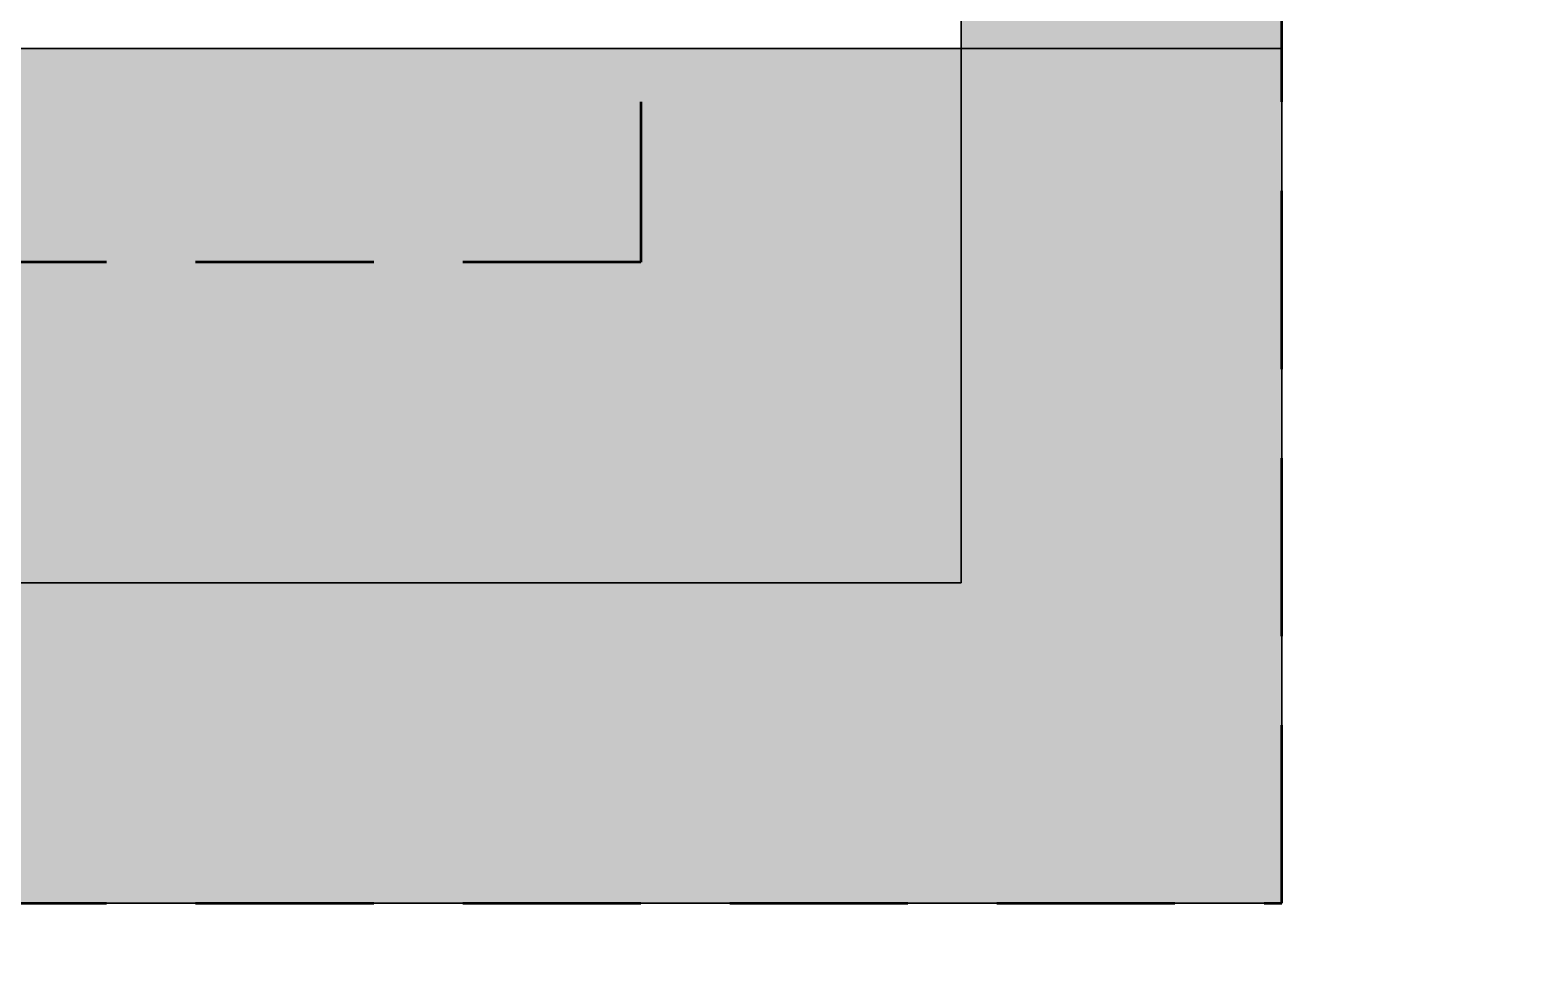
# Model space of a CAD drawing. Header units: inches. Extents: x 50354 to 53215, y -7830 to -6529.
# Drawn here: x 52519.98 to 52540.93, y -6836.54 to -6823.29 of the extents above; entities that cross this region are included whole.
import ezdxf

# ---------------------------------------------------------------- set-up
doc = ezdxf.new("R2010")
doc.units = ezdxf.units.IN
doc.header["$MEASUREMENT"] = 0
doc.linetypes.add('DASHED', pattern=[0.75, 0.5, -0.25])
doc.layers.add('A-ST-02 HATCH', color=7, linetype='Continuous')
doc.layers.add('BEAM', color=6, linetype='DASHED')
doc.layers.add('SK COLUMN', color=7, linetype='Continuous', lineweight=30)
doc.layers.add('wall', color=7, linetype='Continuous', lineweight=30)

msp = doc.modelspace()

# ---------------------------------------------------------------- hatches: boundary and pattern name
at = {"layer": 'A-ST-02 HATCH', "ltscale": 5, "transparency": 33554534}
h = msp.add_hatch(color=256, dxfattribs=at)
h.dxf.hatch_style = 1
h.paths.add_polyline_path([(52413.05591, -6622.55013), (52467.05591, -6622.55013), (52467.05591, -6646.55013), (52471.55591, -6646.55013), (52471.55591, -6618.05013), (52350.05591, -6618.05013), (52350.05591, -6646.55013), (52354.55591, -6646.55013), (52354.55591, -6622.55013), (52408.55591, -6622.55013), (52408.55591, -6783.05013), (52413.05591, -6783.05013)])
h.paths.add_polyline_path([(52616.05591, -6939.55013), (52611.55591, -6939.55013), (52611.55591, -7070.05013), (52461.55591, -7070.05013), (52461.55591, -7079.05013), (52616.05591, -7079.05013)])
h.paths.add_polyline_path([(52419.55591, -6939.55013), (52415.05591, -6939.55013), (52415.05591, -7079.05013), (52419.55591, -7079.05013)])
h.paths.add_polyline_path([(52415.05591, -6992.05013), (52391.05591, -6992.05013), (52391.05591, -6996.55013), (52415.05591, -6996.55013)])
h.paths.add_polyline_path([(52415.05591, -7074.55013), (52391.05591, -7074.55013), (52391.05591, -7079.05013), (52415.05591, -7079.05013)])
h.paths.add_polyline_path([(52335.05591, -6917.55013), (52330.55591, -6917.55013), (52330.55591, -6944.05013), (52385.05591, -6944.05013), (52385.05591, -6939.55013), (52335.05591, -6939.55013)])
h.paths.add_polyline_path([(52496.05591, -6835.55013), (52537.55591, -6835.55013), (52537.55591, -6819.05013), (52533.05591, -6819.05013), (52533.05591, -6831.05013), (52453.55591, -6831.05013), (52453.55591, -6813.05013), (52449.05591, -6813.05013), (52449.05591, -6835.55013), (52491.55591, -6835.55013), (52491.55591, -6944.05013), (52496.05591, -6944.05013)])
h.paths.add_polyline_path([(52372.55591, -6778.55013), (52368.05591, -6778.55013), (52368.05591, -6831.05013), (52321.55591, -6831.05013), (52321.55591, -6835.55013), (52330.55591, -6835.55013), (52330.55591, -6859.95013), (52335.05591, -6859.95013), (52335.05591, -6835.55013), (52372.55591, -6835.55013)])
h.paths.add_polyline_path([(52338.05591, -6778.55013), (52288.55591, -6778.55013), (52288.55591, -6642.05013), (52284.05591, -6642.05013), (52284.05591, -6778.55013), (52234.55591, -6778.55013), (52234.55591, -6783.05013), (52284.05591, -6783.05013), (52284.05591, -6831.05013), (52275.05591, -6831.05013), (52275.05591, -6835.55013), (52297.55591, -6835.55013), (52297.55591, -6831.05013), (52288.55591, -6831.05013), (52288.55591, -6783.05013), (52338.05591, -6783.05013)])
h.paths.add_polyline_path([(52537.55591, -6642.05013), (52533.05591, -6642.05013), (52533.05591, -6778.55013), (52449.05591, -6778.55013), (52449.05591, -6783.05013), (52533.05591, -6783.05013), (52533.05591, -6795.05013), (52537.55591, -6795.05013), (52537.55591, -6783.05013)])
at = {"layer": 'SK COLUMN', "lineweight": 30}
h = msp.add_hatch(color=1, dxfattribs=at)
h.dxf.hatch_style = 1
h.paths.add_polyline_path([(52504.55591, -6823.55013), (52504.55591, -6835.55013), (52537.55591, -6835.55013), (52537.55591, -6823.55013)])

# ---------------------------------------------------------------- linework, layer by layer
at = {"layer": 'BEAM', "color": 240, "lineweight": 53, "ltscale": 5, "true_color": 0xed1f24}
msp.add_lwpolyline([(52265.30591, -6835.55013), (52330.55591, -6835.55013), (52330.55591, -6944.05013), (52415.05591, -6944.05013), (52415.05591, -7079.05013), (52616.05591, -7079.05013), (52616.05591, -6936.55013), (52496.05591, -6936.55013), (52496.05591, -6835.55013), (52537.55591, -6835.55013), (52537.55591, -6642.05013), (52415.30591, -6642.05013), (52415.30591, -6618.05013), (52406.30591, -6618.05013), (52406.30591, -6642.05013), (52281.80591, -6642.05013), (52281.80591, -6826.55013), (52265.30591, -6826.55013)], dxfattribs=at)
msp.add_lwpolyline([(52528.55591, -6783.05013), (52528.55591, -6826.55013), (52453.55591, -6826.55013), (52453.55591, -6783.05013)], close=True, dxfattribs=at)
at = {"layer": 'SK COLUMN', "lineweight": 30}
msp.add_lwpolyline([(52537.55591, -6835.55013), (52537.55591, -6823.55013), (52504.55591, -6823.55013), (52504.55591, -6835.55013)], close=True, dxfattribs=at)
at = {"layer": 'wall', "ltscale": 20}
for p, q in [((52533.05591, -6819.05013), (52533.05591, -6831.05013)), ((52537.55591, -6819.05013), (52537.55591, -6835.55013)), ((52533.05591, -6831.05013), (52453.55591, -6831.05013)), ((52537.55591, -6835.55013), (52496.05591, -6835.55013))]:
    msp.add_line(p, q, dxfattribs=at)

doc.saveas('drawing.dxf')
